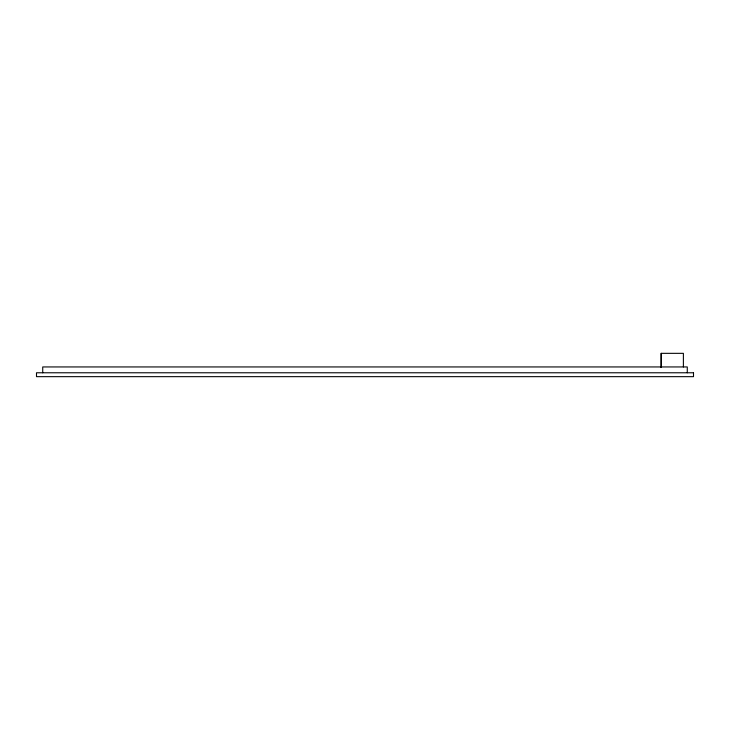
<?xml version="1.0" encoding="UTF-8"?>
<svg xmlns="http://www.w3.org/2000/svg" width="730" height="730" viewBox="0 0 730 730"><rect width="100%" height="100%" fill="white"/><g stroke="black" fill="none" stroke-linecap="round" stroke-linejoin="round"><path stroke-width="1.09" d="M687.277 372.774L687.277 366.944L42.723 366.944L42.723 372.774M683.389 366.944L683.389 353.338L661.097 353.338L661.097 367.373M661.27 353.338L661.27 367.373M693.5 372.774L36.5 372.774L36.5 376.662L693.5 376.662L693.5 372.774"/></g></svg>
